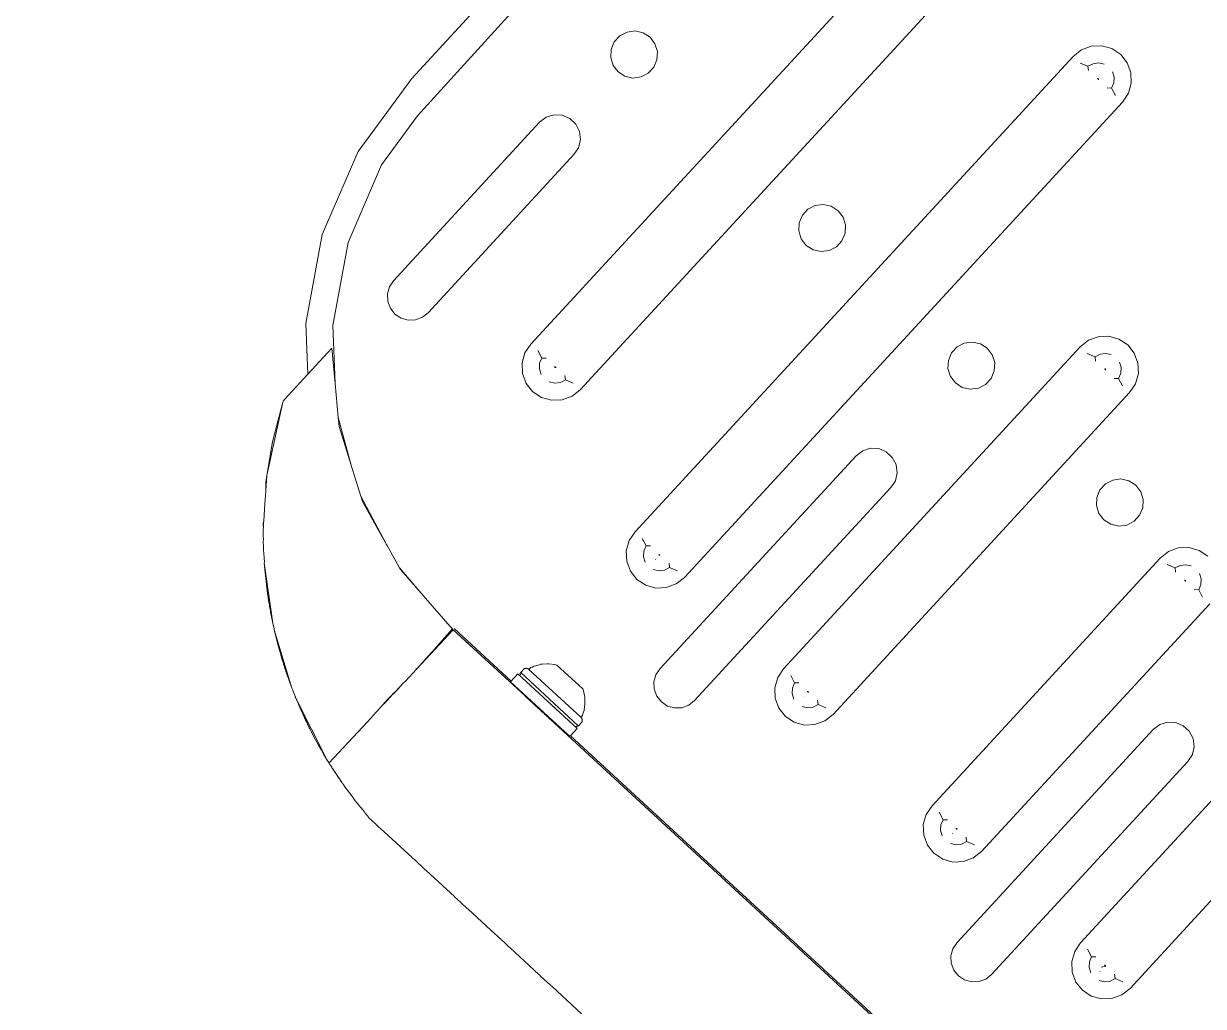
# Model space of a CAD drawing. Header units: metres. Extents: x 859577 to 860336, y 1645916 to 1646650.
# Drawn here: x 859956.7029 to 859956.8779, y 1646450.8236 to 1646450.9694 of the extents above; entities that cross this region are included whole.
import ezdxf

# ---------------------------------------------------------------- set-up
doc = ezdxf.new("R2010")
doc.units = ezdxf.units.M
doc.layers.add('A-ACCESORIOS', color=30, linetype='Continuous', lineweight=20)
doc.layers.add('PISO', color=31, linetype='Continuous', lineweight=15)

# ---------------------------------------------------------------- blocks, each defined once
blk = doc.blocks.new('mu10-4')
at = {"layer": 'A-ACCESORIOS'}
for p, q in [((0.54913, 0.15101), (0.54913, -0.06777)), ((0.55912, -0.06777), (0.55912, 0.15101)), ((0.58283, 0.02289), (0.58144, 0.02218)), ((0.58437, 0.02314), (0.58283, 0.02289)), ((0.58591, 0.02289), (0.58437, 0.02314)), ((0.58731, 0.02218), (0.58591, 0.02289)), ((0.58033, 0.02108), (0.57962, 0.01969)), ((0.58144, 0.02218), (0.58033, 0.02108)), ((0.58841, 0.02108), (0.58731, 0.02218)), ((0.58912, 0.01969), (0.58841, 0.02108)), ((0.57962, 0.01969), (0.57938, 0.01814)), ((0.58199, 0.01856), (0.58228, 0.01935)), ((0.58282, 0.02), (0.58228, 0.01935)), ((0.58354, 0.02042), (0.58282, 0.02)), ((0.5852, 0.02042), (0.58593, 0.02)), ((0.58593, 0.02), (0.58647, 0.01935)), ((0.58647, 0.01935), (0.58675, 0.01856)), ((0.58937, 0.01814), (0.58912, 0.01969)), ((0.57938, 0.01814), (0.57938, -0.07776)), ((0.58082, 0.01814), (0.58199, 0.01856)), ((0.58248, 0.01814), (0.58199, 0.01856)), ((0.58434, 0.01824), (0.58427, 0.01814)), ((0.58431, 0.01822), (0.58427, 0.01814)), ((0.58429, 0.0182), (0.58427, 0.01814)), ((0.58428, 0.01817), (0.58427, 0.01814)), ((0.58429, 0.0182), (0.58428, 0.01817)), ((0.58431, 0.01822), (0.58429, 0.0182)), ((0.58434, 0.01824), (0.58431, 0.01822)), ((0.58437, 0.01824), (0.58431, 0.01822)), ((0.58437, 0.01824), (0.58434, 0.01824)), ((0.5844, 0.01824), (0.58437, 0.01824)), ((0.58437, 0.01824), (0.58443, 0.01822)), ((0.58443, 0.01822), (0.5844, 0.01824)), ((0.5844, 0.01824), (0.58447, 0.01814)), ((0.58445, 0.0182), (0.58443, 0.01822)), ((0.58443, 0.01822), (0.58447, 0.01814)), ((0.58447, 0.01817), (0.58445, 0.0182)), ((0.58445, 0.0182), (0.58447, 0.01814)), ((0.58447, 0.01814), (0.58447, 0.01817)), ((0.58626, 0.01814), (0.58675, 0.01856)), ((0.58793, 0.01814), (0.58675, 0.01856)), ((0.58937, -0.07776), (0.58937, 0.01814)), ((0.50945, -0.00034), (0.50945, -0.05079)), ((0.51385, -0.05428), (0.51344, -0.00034)), ((0.6128, -0.00808), (0.61141, -0.00879)), ((0.61434, -0.00783), (0.6128, -0.00808)), ((0.61588, -0.00808), (0.61434, -0.00783)), ((0.61728, -0.00879), (0.61588, -0.00808)), ((0.6103, -0.00989), (0.60959, -0.01128)), ((0.61141, -0.00879), (0.6103, -0.00989)), ((0.61838, -0.00989), (0.61728, -0.00879)), ((0.61909, -0.01128), (0.61838, -0.00989)), ((0.60959, -0.01128), (0.60935, -0.01283)), ((0.61196, -0.01241), (0.61225, -0.01162)), ((0.61279, -0.01097), (0.61225, -0.01162)), ((0.61351, -0.01055), (0.61279, -0.01097)), ((0.61517, -0.01055), (0.6159, -0.01097)), ((0.6159, -0.01097), (0.61644, -0.01162)), ((0.61644, -0.01162), (0.61672, -0.01241)), ((0.61934, -0.01283), (0.61909, -0.01128)), ((0.60935, -0.01283), (0.60935, -0.07776)), ((0.61079, -0.01283), (0.61196, -0.01241)), ((0.61245, -0.01283), (0.61196, -0.01241)), ((0.61431, -0.01273), (0.61424, -0.01283)), ((0.61428, -0.01274), (0.61424, -0.01283)), ((0.61426, -0.01277), (0.61424, -0.01283)), ((0.61426, -0.01277), (0.61424, -0.01283)), ((0.61425, -0.0128), (0.61424, -0.01283)), ((0.61426, -0.01277), (0.61425, -0.0128)), ((0.61428, -0.01274), (0.61426, -0.01277)), ((0.61431, -0.01273), (0.61428, -0.01274)), ((0.61434, -0.01273), (0.61428, -0.01274)), ((0.61434, -0.01273), (0.61431, -0.01273)), ((0.61437, -0.01273), (0.61434, -0.01273)), ((0.61434, -0.01273), (0.6144, -0.01274)), ((0.6144, -0.01274), (0.61437, -0.01273)), ((0.61437, -0.01273), (0.61444, -0.01283)), ((0.61442, -0.01277), (0.6144, -0.01274)), ((0.6144, -0.01274), (0.61444, -0.01283)), ((0.61444, -0.0128), (0.61442, -0.01277)), ((0.61442, -0.01277), (0.61444, -0.01283)), ((0.61444, -0.01283), (0.61444, -0.0128)), ((0.61623, -0.01283), (0.61672, -0.01241)), ((0.6179, -0.01283), (0.61672, -0.01241)), ((0.61934, -0.07776), (0.61934, -0.01283)), ((0.66929, -0.01283), (0.66929, -0.07776)), ((0.67928, -0.07776), (0.67928, -0.01283)), ((0.53009, -0.02253), (0.52904, -0.02313)), ((0.53129, -0.02232), (0.53009, -0.02253)), ((0.53248, -0.02253), (0.53129, -0.02232)), ((0.53353, -0.02313), (0.53248, -0.02253)), ((0.56805, -0.02253), (0.567, -0.02313)), ((0.56925, -0.02232), (0.56805, -0.02253)), ((0.57044, -0.02253), (0.56925, -0.02232)), ((0.5715, -0.02313), (0.57044, -0.02253)), ((0.59816, -0.02253), (0.59711, -0.02313)), ((0.59936, -0.02232), (0.59816, -0.02253)), ((0.60055, -0.02253), (0.59936, -0.02232)), ((0.6016, -0.02313), (0.60055, -0.02253)), ((0.62813, -0.02253), (0.62708, -0.02313)), ((0.62933, -0.02232), (0.62813, -0.02253)), ((0.63052, -0.02253), (0.62933, -0.02232)), ((0.63157, -0.02313), (0.63052, -0.02253)), ((0.52826, -0.02407), (0.52784, -0.02521)), ((0.52904, -0.02313), (0.52826, -0.02407)), ((0.53431, -0.02407), (0.53353, -0.02313)), ((0.53473, -0.02521), (0.53431, -0.02407)), ((0.56622, -0.02407), (0.56581, -0.02521)), ((0.567, -0.02313), (0.56622, -0.02407)), ((0.57228, -0.02407), (0.5715, -0.02313)), ((0.57269, -0.02521), (0.57228, -0.02407)), ((0.59633, -0.02407), (0.59591, -0.02521)), ((0.59711, -0.02313), (0.59633, -0.02407)), ((0.60238, -0.02407), (0.6016, -0.02313)), ((0.6028, -0.02521), (0.60238, -0.02407)), ((0.6263, -0.02407), (0.62588, -0.02521)), ((0.62708, -0.02313), (0.6263, -0.02407)), ((0.63235, -0.02407), (0.63157, -0.02313)), ((0.63277, -0.02521), (0.63235, -0.02407)), ((0.64138, -0.02377), (0.64027, -0.02488)), ((0.64277, -0.02306), (0.64138, -0.02377)), ((0.64431, -0.02282), (0.64277, -0.02306)), ((0.52784, -0.02521), (0.52784, -0.02642)), ((0.53473, -0.02642), (0.53473, -0.02521)), ((0.56581, -0.02521), (0.56581, -0.02642)), ((0.57269, -0.02642), (0.57269, -0.02521)), ((0.59591, -0.02521), (0.59591, -0.02642)), ((0.6028, -0.02642), (0.6028, -0.02521)), ((0.62588, -0.02521), (0.62588, -0.02642)), ((0.63277, -0.02642), (0.63277, -0.02521)), ((0.64027, -0.02488), (0.63956, -0.02627)), ((0.64276, -0.02596), (0.64222, -0.0266)), ((0.64348, -0.02554), (0.64276, -0.02596)), ((0.64514, -0.02554), (0.64587, -0.02596)), ((0.64587, -0.02596), (0.64641, -0.0266)), ((0.52784, -0.02642), (0.52826, -0.02756)), ((0.52826, -0.02756), (0.52904, -0.02849)), ((0.53353, -0.02849), (0.53431, -0.02756)), ((0.53431, -0.02756), (0.53473, -0.02642)), ((0.56581, -0.02642), (0.56622, -0.02756)), ((0.56622, -0.02756), (0.567, -0.02849)), ((0.5715, -0.02849), (0.57228, -0.02756)), ((0.57228, -0.02756), (0.57269, -0.02642)), ((0.59591, -0.02642), (0.59633, -0.02756)), ((0.59633, -0.02756), (0.59711, -0.02849)), ((0.6016, -0.02849), (0.60238, -0.02756)), ((0.60238, -0.02756), (0.6028, -0.02642)), ((0.62588, -0.02642), (0.6263, -0.02756)), ((0.6263, -0.02756), (0.62708, -0.02849)), ((0.63157, -0.02849), (0.63235, -0.02756)), ((0.63235, -0.02756), (0.63277, -0.02642)), ((0.63956, -0.02627), (0.63932, -0.02781)), ((0.63932, -0.02781), (0.63932, -0.07776)), ((0.64075, -0.02781), (0.64193, -0.02739)), ((0.64193, -0.02739), (0.64222, -0.0266)), ((0.64242, -0.02781), (0.64193, -0.02739)), ((0.64428, -0.02772), (0.64421, -0.02781)), ((0.64425, -0.02773), (0.64421, -0.02781)), ((0.64423, -0.02775), (0.64421, -0.02781)), ((0.64422, -0.02778), (0.64421, -0.02781)), ((0.64423, -0.02775), (0.64422, -0.02778)), ((0.64425, -0.02773), (0.64423, -0.02775)), ((0.64431, -0.02771), (0.64425, -0.02773)), ((0.64428, -0.02772), (0.64425, -0.02773)), ((0.64431, -0.02771), (0.64428, -0.02772)), ((0.64434, -0.02772), (0.64431, -0.02771)), ((0.64431, -0.02771), (0.64437, -0.02773)), ((0.64437, -0.02773), (0.64434, -0.02772)), ((0.64434, -0.02772), (0.64441, -0.02781)), ((0.64439, -0.02775), (0.64437, -0.02773)), ((0.64437, -0.02773), (0.64441, -0.02781)), ((0.64441, -0.02778), (0.64439, -0.02775)), ((0.64439, -0.02775), (0.64441, -0.02781)), ((0.64441, -0.02781), (0.64441, -0.02778)), ((0.6462, -0.02781), (0.64669, -0.02739)), ((0.64641, -0.0266), (0.64669, -0.02739)), ((0.64787, -0.02781), (0.64669, -0.02739)), ((0.64931, -0.07776), (0.64931, -0.02781)), ((0.52904, -0.02849), (0.53009, -0.0291)), ((0.53009, -0.0291), (0.53129, -0.02931)), ((0.53129, -0.02931), (0.53248, -0.0291)), ((0.53248, -0.0291), (0.53353, -0.02849)), ((0.567, -0.02849), (0.56805, -0.0291)), ((0.56805, -0.0291), (0.56925, -0.02931)), ((0.56925, -0.02931), (0.57044, -0.0291)), ((0.57044, -0.0291), (0.5715, -0.02849)), ((0.59711, -0.02849), (0.59816, -0.0291)), ((0.59816, -0.0291), (0.59936, -0.02931)), ((0.59936, -0.02931), (0.60055, -0.0291)), ((0.60055, -0.0291), (0.6016, -0.02849)), ((0.62708, -0.02849), (0.62813, -0.0291)), ((0.62813, -0.0291), (0.62933, -0.02931)), ((0.62933, -0.02931), (0.63052, -0.0291)), ((0.63052, -0.0291), (0.63157, -0.02849)), ((0.52955, -0.03967), (0.52862, -0.04045)), ((0.5307, -0.03926), (0.52955, -0.03967)), ((0.53192, -0.03927), (0.5307, -0.03926)), ((0.53306, -0.0397), (0.53192, -0.03927)), ((0.53399, -0.04049), (0.53306, -0.0397)), ((0.528, -0.04151), (0.52779, -0.04271)), ((0.52862, -0.04045), (0.528, -0.04151)), ((0.53459, -0.04156), (0.53399, -0.04049)), ((0.53478, -0.04276), (0.53459, -0.04156)), ((0.52779, -0.04271), (0.52779, -0.07467)), ((0.53478, -0.07467), (0.53478, -0.04276)), ((0.59668, -0.04496), (0.59607, -0.04601)), ((0.59761, -0.04418), (0.59668, -0.04496)), ((0.59875, -0.04377), (0.59761, -0.04418)), ((0.59996, -0.04377), (0.59875, -0.04377)), ((0.6011, -0.04418), (0.59996, -0.04377)), ((0.60203, -0.04496), (0.6011, -0.04418)), ((0.60264, -0.04601), (0.60203, -0.04496)), ((0.65662, -0.04496), (0.65601, -0.04601)), ((0.65755, -0.04418), (0.65662, -0.04496)), ((0.65869, -0.04377), (0.65755, -0.04418)), ((0.6599, -0.04377), (0.65869, -0.04377)), ((0.66104, -0.04418), (0.6599, -0.04377)), ((0.66197, -0.04496), (0.66104, -0.04418)), ((0.66258, -0.04601), (0.66197, -0.04496)), ((0.59607, -0.04601), (0.59586, -0.04721)), ((0.59586, -0.04721), (0.59586, -0.09017)), ((0.60285, -0.04721), (0.60264, -0.04601)), ((0.60285, -0.09017), (0.60285, -0.04721)), ((0.65601, -0.04601), (0.6558, -0.04721)), ((0.6558, -0.04721), (0.6558, -0.09017)), ((0.66279, -0.04721), (0.66258, -0.04601)), ((0.66279, -0.09017), (0.66279, -0.04721)), ((0.50945, -0.05079), (0.51095, -0.06413)), ((0.51485, -0.06324), (0.51385, -0.05428)), ((0.51095, -0.06413), (0.51538, -0.0768)), ((0.51898, -0.07506), (0.51485, -0.06324)), ((0.54913, -0.06777), (0.54938, -0.06931)), ((0.55057, -0.06777), (0.55174, -0.06819)), ((0.55224, -0.06777), (0.55174, -0.06819)), ((0.55203, -0.06898), (0.55174, -0.06819)), ((0.55402, -0.06777), (0.55403, -0.0678)), ((0.55409, -0.06787), (0.55402, -0.06777)), ((0.55407, -0.06785), (0.55402, -0.06777)), ((0.55404, -0.06783), (0.55402, -0.06777)), ((0.55403, -0.0678), (0.55404, -0.06783)), ((0.55404, -0.06783), (0.55407, -0.06785)), ((0.55407, -0.06785), (0.55409, -0.06787)), ((0.55413, -0.06787), (0.55407, -0.06785)), ((0.55409, -0.06787), (0.55413, -0.06787)), ((0.55413, -0.06787), (0.55416, -0.06787)), ((0.55416, -0.06787), (0.55423, -0.06777)), ((0.55416, -0.06787), (0.55419, -0.06785)), ((0.55419, -0.06785), (0.55423, -0.06777)), ((0.55419, -0.06785), (0.55422, -0.0678)), ((0.55419, -0.06785), (0.55421, -0.06783)), ((0.55421, -0.06783), (0.55423, -0.06777)), ((0.55421, -0.06783), (0.55422, -0.0678)), ((0.55422, -0.0678), (0.55423, -0.06777)), ((0.55651, -0.06819), (0.55601, -0.06777)), ((0.55651, -0.06819), (0.55622, -0.06898)), ((0.55651, -0.06819), (0.55768, -0.06777)), ((0.55888, -0.06931), (0.55912, -0.06777)), ((0.54938, -0.06931), (0.55008, -0.07071)), ((0.55257, -0.06962), (0.55203, -0.06898)), ((0.5533, -0.07004), (0.55257, -0.06962)), ((0.55568, -0.06962), (0.55495, -0.07004)), ((0.55622, -0.06898), (0.55568, -0.06962)), ((0.55817, -0.07071), (0.55888, -0.06931)), ((0.55008, -0.07071), (0.55119, -0.07181)), ((0.55706, -0.07181), (0.55817, -0.07071)), ((0.55119, -0.07181), (0.55258, -0.07252)), ((0.55258, -0.07252), (0.55413, -0.07277)), ((0.55413, -0.07277), (0.55567, -0.07252)), ((0.55567, -0.07252), (0.55706, -0.07181)), ((0.52565, -0.08567), (0.51898, -0.07506)), ((0.52779, -0.07467), (0.52796, -0.07575)), ((0.53461, -0.07575), (0.53478, -0.07467)), ((0.51538, -0.0768), (0.52252, -0.08816)), ((0.52796, -0.07575), (0.52846, -0.07672)), ((0.52846, -0.07672), (0.52923, -0.0775)), ((0.53334, -0.0775), (0.53412, -0.07672)), ((0.53412, -0.07672), (0.53461, -0.07575)), ((0.52923, -0.0775), (0.53021, -0.07799)), ((0.53021, -0.07799), (0.53129, -0.07816)), ((0.53129, -0.07816), (0.53237, -0.07799)), ((0.53237, -0.07799), (0.53334, -0.0775)), ((0.57938, -0.07776), (0.57962, -0.0793)), ((0.58082, -0.07776), (0.58199, -0.07818)), ((0.58248, -0.07776), (0.58199, -0.07818)), ((0.58228, -0.07897), (0.58199, -0.07818)), ((0.58427, -0.07776), (0.58428, -0.07779)), ((0.58434, -0.07786), (0.58427, -0.07776)), ((0.58431, -0.07784), (0.58427, -0.07776)), ((0.58429, -0.07782), (0.58427, -0.07776)), ((0.58428, -0.07779), (0.58429, -0.07782)), ((0.58429, -0.07782), (0.58431, -0.07784)), ((0.58434, -0.07786), (0.58429, -0.07782)), ((0.58431, -0.07784), (0.58434, -0.07786)), ((0.58434, -0.07786), (0.58437, -0.07786)), ((0.58439, -0.07874), (0.58436, -0.07874)), ((0.58437, -0.07786), (0.5844, -0.07786)), ((0.5844, -0.07786), (0.58447, -0.07776)), ((0.5844, -0.07786), (0.58443, -0.07784)), ((0.58443, -0.07784), (0.58447, -0.07776)), ((0.58443, -0.07784), (0.58445, -0.07782)), ((0.58445, -0.07782), (0.58447, -0.07776)), ((0.58445, -0.07782), (0.58447, -0.07776)), ((0.58445, -0.07782), (0.58447, -0.07779)), ((0.58447, -0.07779), (0.58447, -0.07776)), ((0.58626, -0.07776), (0.58675, -0.07818)), ((0.58675, -0.07818), (0.58647, -0.07897)), ((0.58793, -0.07776), (0.58675, -0.07818)), ((0.58912, -0.0793), (0.58937, -0.07776)), ((0.60935, -0.07776), (0.60959, -0.0793)), ((0.61079, -0.07776), (0.61196, -0.07818)), ((0.61245, -0.07776), (0.61196, -0.07818)), ((0.61225, -0.07897), (0.61196, -0.07818)), ((0.61424, -0.07776), (0.61425, -0.07779)), ((0.61426, -0.07782), (0.61424, -0.07776)), ((0.61431, -0.07786), (0.61424, -0.07776)), ((0.61428, -0.07784), (0.61424, -0.07776)), ((0.61426, -0.07782), (0.61424, -0.07776)), ((0.61425, -0.07779), (0.61426, -0.07782)), ((0.61426, -0.07782), (0.61428, -0.07784)), ((0.61428, -0.07784), (0.61431, -0.07786)), ((0.61431, -0.07786), (0.61434, -0.07786)), ((0.61436, -0.07874), (0.61433, -0.07874)), ((0.61434, -0.07786), (0.61437, -0.07786)), ((0.61444, -0.07776), (0.61437, -0.07786)), ((0.61437, -0.07786), (0.6144, -0.07784)), ((0.61444, -0.07776), (0.6144, -0.07784)), ((0.6144, -0.07784), (0.61442, -0.07782)), ((0.61444, -0.07776), (0.61442, -0.07782)), ((0.61444, -0.07776), (0.61442, -0.07782)), ((0.61442, -0.07782), (0.61444, -0.07779)), ((0.61444, -0.07779), (0.61444, -0.07776)), ((0.61623, -0.07776), (0.61672, -0.07818)), ((0.61672, -0.07818), (0.61644, -0.07897)), ((0.6179, -0.07776), (0.61672, -0.07818)), ((0.61909, -0.0793), (0.61934, -0.07776)), ((0.63932, -0.07776), (0.63956, -0.0793)), ((0.64075, -0.07776), (0.64193, -0.07818)), ((0.64242, -0.07776), (0.64193, -0.07818)), ((0.64222, -0.07897), (0.64193, -0.07818)), ((0.64421, -0.07776), (0.64422, -0.07779)), ((0.64423, -0.07782), (0.64421, -0.07776)), ((0.64428, -0.07786), (0.64421, -0.07776)), ((0.64425, -0.07784), (0.64421, -0.07776)), ((0.64423, -0.07782), (0.64421, -0.07776)), ((0.64422, -0.07779), (0.64423, -0.07782)), ((0.64423, -0.07782), (0.64425, -0.07784)), ((0.64425, -0.07784), (0.64428, -0.07786)), ((0.64428, -0.07786), (0.64431, -0.07786)), ((0.64433, -0.07874), (0.6443, -0.07874)), ((0.64431, -0.07786), (0.64434, -0.07786)), ((0.64434, -0.07786), (0.64441, -0.07776)), ((0.64434, -0.07786), (0.64437, -0.07784)), ((0.64437, -0.07784), (0.64441, -0.07776)), ((0.64437, -0.07784), (0.64439, -0.07782)), ((0.64439, -0.07782), (0.64441, -0.07776)), ((0.64439, -0.07782), (0.64441, -0.07776)), ((0.64439, -0.07782), (0.64441, -0.07779)), ((0.64441, -0.07779), (0.64441, -0.07776)), ((0.6462, -0.07776), (0.64669, -0.07818)), ((0.64669, -0.07818), (0.64641, -0.07897)), ((0.64787, -0.07776), (0.64669, -0.07818)), ((0.64906, -0.0793), (0.64931, -0.07776)), ((0.66929, -0.07776), (0.66953, -0.0793)), ((0.67072, -0.07776), (0.6719, -0.07818)), ((0.67239, -0.07776), (0.6719, -0.07818)), ((0.67219, -0.07897), (0.6719, -0.07818)), ((0.67405, -0.07834), (0.67411, -0.07824)), ((0.67409, -0.07821), (0.67418, -0.07805)), ((0.67418, -0.07776), (0.67418, -0.07779)), ((0.6742, -0.07782), (0.67418, -0.07776)), ((0.67425, -0.07786), (0.67418, -0.07776)), ((0.67422, -0.07784), (0.67418, -0.07776)), ((0.6742, -0.07782), (0.67418, -0.07776)), ((0.67418, -0.07779), (0.6742, -0.07782)), ((0.6742, -0.07782), (0.67422, -0.07784)), ((0.67422, -0.07784), (0.67425, -0.07786)), ((0.67428, -0.07786), (0.67422, -0.07784)), ((0.67425, -0.07786), (0.67428, -0.07786)), ((0.67428, -0.07786), (0.67434, -0.07784)), ((0.67428, -0.07786), (0.67431, -0.07786)), ((0.67428, -0.07796), (0.67431, -0.07792)), ((0.67431, -0.07786), (0.67438, -0.07776)), ((0.67431, -0.07786), (0.67434, -0.07784)), ((0.67438, -0.07779), (0.67433, -0.07776)), ((0.67433, -0.07789), (0.67434, -0.07784)), ((0.67434, -0.07784), (0.67438, -0.07776)), ((0.67434, -0.07784), (0.67438, -0.07779)), ((0.67434, -0.07784), (0.67436, -0.07782)), ((0.67436, -0.07782), (0.67441, -0.07776)), ((0.67436, -0.07782), (0.67438, -0.07776)), ((0.67436, -0.07782), (0.67438, -0.07779)), ((0.67438, -0.07779), (0.67441, -0.07776)), ((0.67617, -0.07776), (0.67666, -0.07818)), ((0.67666, -0.07818), (0.67638, -0.07897)), ((0.67784, -0.07776), (0.67666, -0.07818)), ((0.67903, -0.0793), (0.67928, -0.07776)), ((0.57962, -0.0793), (0.58033, -0.0807)), ((0.58282, -0.07961), (0.58228, -0.07897)), ((0.58354, -0.08003), (0.58282, -0.07961)), ((0.5852, -0.08003), (0.58593, -0.07961)), ((0.58593, -0.07961), (0.58647, -0.07897)), ((0.58841, -0.0807), (0.58912, -0.0793)), ((0.60959, -0.0793), (0.6103, -0.0807)), ((0.61279, -0.07961), (0.61225, -0.07897)), ((0.61351, -0.08003), (0.61279, -0.07961)), ((0.61517, -0.08003), (0.6159, -0.07961)), ((0.6159, -0.07961), (0.61644, -0.07897)), ((0.61838, -0.0807), (0.61909, -0.0793)), ((0.63956, -0.0793), (0.64027, -0.0807)), ((0.64276, -0.07961), (0.64222, -0.07897)), ((0.64348, -0.08003), (0.64276, -0.07961)), ((0.64514, -0.08003), (0.64587, -0.07961)), ((0.64587, -0.07961), (0.64641, -0.07897)), ((0.64835, -0.0807), (0.64906, -0.0793)), ((0.66953, -0.0793), (0.67024, -0.0807)), ((0.67273, -0.07961), (0.67219, -0.07897)), ((0.67345, -0.08003), (0.67273, -0.07961)), ((0.67427, -0.07894), (0.67429, -0.07896)), ((0.67511, -0.08003), (0.67584, -0.07961)), ((0.67584, -0.07961), (0.67638, -0.07897)), ((0.67832, -0.0807), (0.67903, -0.0793)), ((0.58033, -0.0807), (0.58144, -0.0818)), ((0.58144, -0.0818), (0.58283, -0.08251)), ((0.58591, -0.08251), (0.58731, -0.0818)), ((0.58731, -0.0818), (0.58841, -0.0807)), ((0.6103, -0.0807), (0.61141, -0.0818)), ((0.61141, -0.0818), (0.6128, -0.08251)), ((0.61588, -0.08251), (0.61728, -0.0818)), ((0.61728, -0.0818), (0.61838, -0.0807)), ((0.64027, -0.0807), (0.64138, -0.0818)), ((0.64138, -0.0818), (0.64277, -0.08251)), ((0.64585, -0.08251), (0.64725, -0.0818)), ((0.64725, -0.0818), (0.64835, -0.0807)), ((0.67024, -0.0807), (0.67134, -0.0818)), ((0.67134, -0.0818), (0.67274, -0.08251)), ((0.67582, -0.08251), (0.67722, -0.0818)), ((0.67722, -0.0818), (0.67832, -0.0807)), ((0.58283, -0.08251), (0.58437, -0.08276)), ((0.58437, -0.08276), (0.58591, -0.08251)), ((0.6128, -0.08251), (0.61434, -0.08276)), ((0.61434, -0.08276), (0.61588, -0.08251)), ((0.64277, -0.08251), (0.64431, -0.08276)), ((0.64431, -0.08276), (0.64585, -0.08251)), ((0.67274, -0.08251), (0.67428, -0.08276)), ((0.67428, -0.08276), (0.67582, -0.08251)), ((0.53173, -0.09175), (0.52565, -0.08567)), ((0.52252, -0.08816), (0.52783, -0.09346)), ((0.52783, -0.09346), (0.52783, -0.08824)), ((0.53173, -0.09175), (0.52783, -0.08824)), ((0.59586, -0.09017), (0.59603, -0.09125)), ((0.60268, -0.09125), (0.60285, -0.09017)), ((0.6558, -0.09017), (0.65597, -0.09125)), ((0.66262, -0.09125), (0.66279, -0.09017)), ((0.53175, -0.09177), (0.53173, -0.09175)), ((0.53552, -0.09516), (0.53175, -0.09177)), ((0.59603, -0.09125), (0.59653, -0.09222)), ((0.59653, -0.09222), (0.5973, -0.09299)), ((0.60141, -0.09299), (0.60218, -0.09222)), ((0.60218, -0.09222), (0.60268, -0.09125)), ((0.65597, -0.09125), (0.65647, -0.09222)), ((0.65647, -0.09222), (0.65724, -0.09299)), ((0.66135, -0.09299), (0.66212, -0.09222)), ((0.66212, -0.09222), (0.66262, -0.09125)), ((0.52783, -0.09861), (0.52783, -0.09346)), ((0.5973, -0.09299), (0.59828, -0.09349)), ((0.59828, -0.09349), (0.59936, -0.09366)), ((0.59936, -0.09366), (0.60044, -0.09349)), ((0.60044, -0.09349), (0.60141, -0.09299)), ((0.65724, -0.09299), (0.65822, -0.09349)), ((0.65822, -0.09349), (0.6593, -0.09366)), ((0.6593, -0.09366), (0.66038, -0.09349)), ((0.66038, -0.09349), (0.66135, -0.09299)), ((0.5365, -0.09605), (0.53552, -0.09516)), ((0.54172, -0.09906), (0.53552, -0.09516)), ((0.5365, -0.09605), (0.54172, -0.09906)), ((0.52783, -0.09861), (0.52784, -0.09875)), ((0.52787, -0.0989), (0.52783, -0.09861)), ((0.52784, -0.09875), (0.52786, -0.09878)), ((0.52787, -0.09881), (0.52786, -0.09878)), ((0.52787, -0.0989), (0.52787, -0.09881)), ((0.5279, -0.09893), (0.52787, -0.0989)), ((0.5279, -0.09893), (0.52792, -0.09904)), ((0.52792, -0.09904), (0.5308, -0.10441)), ((0.52792, -0.09904), (0.53354, -0.10863)), ((0.54177, -0.09909), (0.54172, -0.09906)), ((0.54177, -0.09909), (0.54258, -0.09955)), ((0.54275, -0.09966), (0.54258, -0.09955)), ((0.54585, -0.10145), (0.54275, -0.09966)), ((0.54588, -0.10146), (0.54585, -0.10145)), ((0.55353, -0.10414), (0.54588, -0.10146)), ((0.54658, -0.10187), (0.54588, -0.10146)), ((0.58426, -0.10014), (0.58948, -0.10014)), ((0.54658, -0.10187), (0.55104, -0.10333)), ((0.5308, -0.10441), (0.53354, -0.10863)), ((0.55353, -0.10414), (0.55104, -0.10333)), ((0.55372, -0.1042), (0.55353, -0.10414)), ((0.55372, -0.1042), (0.55729, -0.10537)), ((0.59269, -0.10462), (0.58106, -0.10462)), ((0.59211, -0.10344), (0.58164, -0.10344)), ((0.55729, -0.10537), (0.55734, -0.10538)), ((0.55734, -0.10538), (0.55765, -0.10549)), ((0.56266, -0.10603), (0.55734, -0.10538)), ((0.55765, -0.10549), (0.56266, -0.10603)), ((0.56266, -0.10603), (0.56924, -0.10673)), ((0.56924, -0.10673), (0.56922, -0.10677)), ((0.56932, -0.11073), (0.56922, -0.10677)), ((0.56924, -0.10673), (0.56929, -0.10673)), ((0.56924, -0.10673), (0.56939, -0.10673)), ((0.56929, -0.10673), (0.56934, -0.10673)), ((0.56932, -0.11073), (0.56929, -0.10673)), ((0.56929, -0.10673), (0.56939, -0.10673)), ((0.56934, -0.10673), (0.56939, -0.10673)), ((0.56936, -0.11073), (0.56934, -0.10673)), ((0.56934, -0.10673), (0.56939, -0.10673)), ((0.56936, -0.11073), (0.56939, -0.10673)), ((0.58088, -0.10649), (0.56939, -0.10649)), ((0.56939, -0.10673), (0.58388, -0.10673)), ((0.58388, -0.10673), (0.58388, -0.10663)), ((0.58388, -0.10673), (0.58391, -0.10673)), ((0.58391, -0.10673), (0.58391, -0.10663)), ((0.58391, -0.10673), (0.58397, -0.10673)), ((0.58397, -0.10673), (0.58397, -0.10663)), ((0.58397, -0.10673), (0.584, -0.10673)), ((0.584, -0.10673), (0.584, -0.10663)), ((0.584, -0.10673), (0.58411, -0.10673)), ((0.58411, -0.10673), (0.58411, -0.10663)), ((0.58411, -0.10673), (0.58419, -0.10673)), ((0.58419, -0.10673), (0.58421, -0.10663)), ((0.58419, -0.10673), (0.58428, -0.10673)), ((0.58428, -0.10673), (0.58428, -0.10663)), ((0.58428, -0.10673), (0.58445, -0.10673)), ((0.58445, -0.10673), (0.58445, -0.10663)), ((0.58445, -0.10673), (0.58459, -0.10673)), ((0.58459, -0.10673), (0.58459, -0.10663)), ((0.58459, -0.10673), (0.5847, -0.10673)), ((0.5847, -0.10673), (0.5847, -0.10663)), ((0.5847, -0.10673), (0.58493, -0.10673)), ((0.58493, -0.10673), (0.58493, -0.10663)), ((0.58493, -0.10673), (0.58509, -0.10673)), ((0.58509, -0.10673), (0.5851, -0.10663)), ((0.58509, -0.10673), (0.58524, -0.10673)), ((0.58524, -0.10673), (0.58524, -0.10663)), ((0.58524, -0.10673), (0.58551, -0.10673)), ((0.58551, -0.10673), (0.58551, -0.10663)), ((0.58551, -0.10673), (0.58569, -0.10673)), ((0.58569, -0.10673), (0.5857, -0.10663)), ((0.58569, -0.10673), (0.58586, -0.10673)), ((0.58586, -0.10673), (0.58586, -0.10663)), ((0.58586, -0.10673), (0.58616, -0.10673)), ((0.58616, -0.10673), (0.58616, -0.10663)), ((0.58616, -0.10673), (0.58636, -0.10673)), ((0.58636, -0.10673), (0.58636, -0.10663)), ((0.58636, -0.10673), (0.58654, -0.10673)), ((0.58654, -0.10673), (0.58654, -0.10663)), ((0.58654, -0.10673), (0.58685, -0.10673)), ((0.58685, -0.10673), (0.58685, -0.10663)), ((0.58685, -0.10673), (0.58705, -0.10673)), ((0.58705, -0.10673), (0.58705, -0.10663)), ((0.58705, -0.10673), (0.58724, -0.10673)), ((0.58724, -0.10673), (0.58724, -0.10663)), ((0.58724, -0.10673), (0.58754, -0.10673)), ((0.58754, -0.10673), (0.58754, -0.10663)), ((0.58754, -0.10673), (0.58773, -0.10673)), ((0.58773, -0.10673), (0.58773, -0.10663)), ((0.58773, -0.10673), (0.58791, -0.10673)), ((0.58791, -0.10673), (0.58791, -0.10663)), ((0.58791, -0.10673), (0.5882, -0.10673)), ((0.5882, -0.10673), (0.5882, -0.10663)), ((0.5882, -0.10673), (0.58836, -0.10673)), ((0.58836, -0.10673), (0.58837, -0.10663)), ((0.58836, -0.10673), (0.58853, -0.10673)), ((0.58853, -0.10673), (0.58853, -0.10663)), ((0.58853, -0.10673), (0.58878, -0.10673)), ((0.58878, -0.10673), (0.58878, -0.10663)), ((0.58878, -0.10673), (0.58892, -0.10673)), ((0.58892, -0.10673), (0.58892, -0.10663)), ((0.58892, -0.10673), (0.58906, -0.10673)), ((0.58906, -0.10673), (0.58906, -0.10663)), ((0.58906, -0.10673), (0.58926, -0.10673)), ((0.58926, -0.10673), (0.58926, -0.10663)), ((0.58926, -0.10673), (0.58936, -0.10673)), ((0.58936, -0.10673), (0.58937, -0.10663)), ((0.58936, -0.10673), (0.58947, -0.10673)), ((0.58947, -0.10673), (0.58947, -0.10663)), ((0.58947, -0.10673), (0.58961, -0.10673)), ((0.58961, -0.10673), (0.58961, -0.10663)), ((0.58967, -0.10673), (0.58961, -0.10673)), ((0.58967, -0.10663), (0.58967, -0.10673)), ((0.58967, -0.10673), (0.58975, -0.10673)), ((0.58975, -0.10673), (0.58975, -0.10663)), ((0.58975, -0.10673), (0.58982, -0.10673)), ((0.58982, -0.10673), (0.58982, -0.10663)), ((0.58982, -0.10673), (0.58986, -0.10673)), ((0.58986, -0.10673), (0.58986, -0.10663)), ((0.59855, -0.10673), (0.58986, -0.10673)), ((0.68078, -0.10649), (0.59286, -0.10649)), ((0.59855, -0.10673), (0.62793, -0.10673)), ((0.62793, -0.10673), (0.65739, -0.10673)), ((0.53416, -0.1095), (0.53354, -0.10863)), ((0.53498, -0.11045), (0.53354, -0.10863)), ((0.53498, -0.11045), (0.53416, -0.1095)), ((0.53541, -0.11095), (0.53498, -0.11045)), ((0.53616, -0.11193), (0.53541, -0.11095)), ((0.53616, -0.11193), (0.53776, -0.11389)), ((0.56928, -0.11074), (0.56924, -0.11071)), ((0.56924, -0.11074), (0.56928, -0.11074)), ((0.56924, -0.11077), (0.56928, -0.11074)), ((0.56928, -0.11074), (0.56932, -0.11073)), ((0.56932, -0.11073), (0.56936, -0.11073)), ((0.56934, -0.11472), (0.56932, -0.11073)), ((0.56934, -0.11472), (0.56936, -0.11073)), ((0.53802, -0.11421), (0.53776, -0.11389)), ((0.53799, -0.11424), (0.53776, -0.11389)), ((0.53801, -0.11427), (0.53799, -0.11424)), ((0.53799, -0.11424), (0.53804, -0.11429)), ((0.53801, -0.11427), (0.53806, -0.11431)), ((0.53804, -0.11429), (0.53801, -0.11427)), ((0.53802, -0.11421), (0.53804, -0.11424)), ((0.53804, -0.11424), (0.53804, -0.11429)), ((0.53808, -0.11434), (0.53804, -0.11429)), ((0.53804, -0.11429), (0.5381, -0.11433)), ((0.53808, -0.11434), (0.5381, -0.11436)), ((0.53814, -0.11439), (0.53808, -0.11434)), ((0.5381, -0.11433), (0.53812, -0.11431)), ((0.53815, -0.11434), (0.5381, -0.11433)), ((0.53817, -0.11437), (0.5381, -0.11436)), ((0.53814, -0.11439), (0.53817, -0.11437)), ((0.53814, -0.11439), (0.53818, -0.11441)), ((0.53814, -0.11439), (0.53821, -0.11442)), ((0.53817, -0.11437), (0.53815, -0.11434)), ((0.53817, -0.11437), (0.53821, -0.11442)), ((0.53819, -0.11447), (0.53818, -0.11441)), ((0.53818, -0.11441), (0.53822, -0.11444)), ((0.53821, -0.11442), (0.53819, -0.11447)), ((0.53819, -0.11447), (0.53825, -0.11447)), ((0.53819, -0.11447), (0.53822, -0.11448)), ((0.53821, -0.11442), (0.53822, -0.11444)), ((0.53822, -0.11448), (0.53827, -0.11449)), ((0.53827, -0.11449), (0.53834, -0.11458)), ((0.53834, -0.11464), (0.53834, -0.11458)), ((0.53834, -0.11464), (0.53839, -0.11464)), ((0.53839, -0.11464), (0.53845, -0.11471)), ((0.53853, -0.11485), (0.53845, -0.11471)), ((0.53853, -0.11485), (0.53858, -0.11488)), ((0.53875, -0.11508), (0.53858, -0.11488)), ((0.53898, -0.11534), (0.53875, -0.11508)), ((0.53898, -0.11534), (0.53901, -0.11536)), ((0.53923, -0.11559), (0.53901, -0.11536)), ((0.56924, -0.11471), (0.56931, -0.11471)), ((0.56931, -0.11471), (0.56924, -0.11474)), ((0.56931, -0.11471), (0.56934, -0.11472)), ((0.56933, -0.11714), (0.56934, -0.11472)), ((0.53924, -0.11561), (0.53923, -0.11559)), ((0.53959, -0.11596), (0.53924, -0.11561)), ((0.53959, -0.11596), (0.53991, -0.11632)), ((0.54028, -0.11668), (0.53991, -0.11632)), ((0.54049, -0.11691), (0.54028, -0.11668)), ((0.54057, -0.11698), (0.54049, -0.11691)), ((0.54057, -0.11698), (0.54071, -0.11713)), ((0.54077, -0.11718), (0.54071, -0.11713)), ((0.54097, -0.11738), (0.54077, -0.11718)), ((0.56933, -0.11714), (0.56932, -0.11772)), ((0.54097, -0.11738), (0.54112, -0.11753)), ((0.54112, -0.11753), (0.54122, -0.11761)), ((0.54122, -0.11761), (0.54136, -0.11774)), ((0.54136, -0.11774), (0.54142, -0.1178)), ((0.54142, -0.1178), (0.54147, -0.11785)), ((0.54147, -0.11785), (0.54151, -0.11789)), ((0.542, -0.11833), (0.54151, -0.11789)), ((0.542, -0.11833), (0.54204, -0.11842)), ((0.54314, -0.11944), (0.54204, -0.11842)), ((0.54204, -0.11842), (0.54904, -0.12415)), ((0.56932, -0.11772), (0.56924, -0.11771)), ((0.56924, -0.1183), (0.56932, -0.11831)), ((0.56924, -0.11843), (0.56932, -0.11844)), ((0.56924, -0.11861), (0.56932, -0.11862)), ((0.56924, -0.11872), (0.56929, -0.11872)), ((0.56924, -0.11882), (0.56932, -0.11883)), ((0.56932, -0.11903), (0.56924, -0.11903)), ((0.56929, -0.11865), (0.56932, -0.11862)), ((0.56932, -0.11872), (0.56929, -0.11865)), ((0.56929, -0.11872), (0.56929, -0.11865)), ((0.56929, -0.11872), (0.56932, -0.11872)), ((0.56932, -0.11883), (0.56929, -0.11872)), ((0.56932, -0.11831), (0.56932, -0.11772)), ((0.56932, -0.11844), (0.56932, -0.11831)), ((0.56932, -0.11862), (0.56932, -0.11844)), ((0.56932, -0.11883), (0.56932, -0.11872)), ((0.56932, -0.11903), (0.56932, -0.11883)), ((0.56932, -0.11927), (0.56932, -0.11903)), ((0.54347, -0.11971), (0.54314, -0.11944)), ((0.54383, -0.12005), (0.54347, -0.11971)), ((0.5444, -0.12052), (0.54383, -0.12005)), ((0.5444, -0.12052), (0.54442, -0.12054)), ((0.54447, -0.1206), (0.54442, -0.12054)), ((0.54447, -0.1206), (0.54453, -0.12062)), ((0.54456, -0.12066), (0.54453, -0.12062)), ((0.54458, -0.12067), (0.54456, -0.12066)), ((0.54465, -0.12072), (0.54458, -0.12067)), ((0.54468, -0.12077), (0.54465, -0.12072)), ((0.54468, -0.12077), (0.54468, -0.12074)), ((0.54475, -0.12083), (0.54468, -0.12077)), ((0.56924, -0.11927), (0.56932, -0.11927)), ((0.56924, -0.11942), (0.56928, -0.11946)), ((0.56924, -0.11946), (0.56928, -0.1195)), ((0.56924, -0.1195), (0.56927, -0.11954)), ((0.56924, -0.11954), (0.56927, -0.11954)), ((0.56924, -0.11971), (0.56927, -0.11972)), ((0.56924, -0.12003), (0.56927, -0.11972)), ((0.56929, -0.12003), (0.56924, -0.12003)), ((0.56924, -0.12031), (0.56924, -0.12003)), ((0.56924, -0.12031), (0.56929, -0.12031)), ((0.56924, -0.12052), (0.56924, -0.12031)), ((0.56924, -0.12052), (0.56929, -0.12053)), ((0.56924, -0.12067), (0.56924, -0.12052)), ((0.56929, -0.12067), (0.56924, -0.12067)), ((0.56924, -0.12072), (0.56924, -0.12067)), ((0.56924, -0.12072), (0.56929, -0.12072)), ((0.56924, -0.1208), (0.56924, -0.12072)), ((0.56927, -0.11954), (0.56932, -0.1195)), ((0.56927, -0.11954), (0.56932, -0.11954)), ((0.56927, -0.11972), (0.56932, -0.11954)), ((0.56932, -0.11972), (0.56927, -0.11972)), ((0.56929, -0.12003), (0.56927, -0.11972)), ((0.56928, -0.11946), (0.56932, -0.11943)), ((0.56928, -0.1195), (0.56932, -0.11946)), ((0.56929, -0.12003), (0.56932, -0.11972)), ((0.56929, -0.12031), (0.56929, -0.12003)), ((0.56929, -0.12003), (0.56931, -0.12003)), ((0.56929, -0.12053), (0.56929, -0.12031)), ((0.56929, -0.12031), (0.56931, -0.12031)), ((0.56929, -0.12067), (0.56929, -0.12053)), ((0.56929, -0.12072), (0.56929, -0.12067)), ((0.56929, -0.12079), (0.56929, -0.12072)), ((0.56931, -0.1208), (0.56929, -0.12072)), ((0.56932, -0.11943), (0.56932, -0.11927)), ((0.56932, -0.11946), (0.56932, -0.11943)), ((0.56932, -0.1195), (0.56932, -0.11946)), ((0.56932, -0.11954), (0.56932, -0.1195)), ((0.56932, -0.11972), (0.56932, -0.11954)), ((0.54475, -0.12083), (0.5448, -0.12087)), ((0.54476, -0.12081), (0.5448, -0.12087)), ((0.54484, -0.12087), (0.5448, -0.12087)), ((0.54484, -0.12087), (0.54487, -0.12092)), ((0.54487, -0.12092), (0.5449, -0.12095)), ((0.54495, -0.12096), (0.5449, -0.12095)), ((0.54495, -0.12096), (0.54497, -0.12099)), ((0.54497, -0.12102), (0.54495, -0.12096)), ((0.54497, -0.12099), (0.54503, -0.12103)), ((0.54497, -0.12102), (0.54503, -0.12103)), ((0.545, -0.121), (0.54503, -0.12103)), ((0.54503, -0.12103), (0.54504, -0.12107)), ((0.54512, -0.1211), (0.54503, -0.12103)), ((0.54504, -0.12107), (0.54509, -0.12111)), ((0.54509, -0.12111), (0.54512, -0.1211)), ((0.54512, -0.12114), (0.54512, -0.1211)), ((0.54517, -0.12119), (0.54512, -0.12114)), ((0.54514, -0.12116), (0.54517, -0.12119)), ((0.54528, -0.12127), (0.54517, -0.12119)), ((0.54528, -0.12127), (0.54533, -0.12127)), ((0.54533, -0.12127), (0.54535, -0.12132)), ((0.54535, -0.12132), (0.5454, -0.12136)), ((0.5454, -0.12136), (0.54544, -0.12138)), ((0.54546, -0.12142), (0.54544, -0.12138)), ((0.54551, -0.12147), (0.54546, -0.12142)), ((0.54551, -0.12147), (0.54556, -0.1215)), ((0.54556, -0.12147), (0.54551, -0.12147)), ((0.54556, -0.1215), (0.54568, -0.1216)), ((0.54573, -0.12164), (0.54568, -0.1216)), ((0.54577, -0.12165), (0.54573, -0.12164)), ((0.54581, -0.12167), (0.54577, -0.12165)), ((0.54584, -0.1217), (0.54581, -0.12167)), ((0.54587, -0.12176), (0.54584, -0.1217)), ((0.54589, -0.12174), (0.54584, -0.1217)), ((0.54592, -0.12177), (0.54587, -0.12176)), ((0.54589, -0.12174), (0.54592, -0.12177)), ((0.54601, -0.12183), (0.54592, -0.12177)), ((0.54604, -0.12186), (0.54601, -0.12183)), ((0.54604, -0.12186), (0.54609, -0.12193)), ((0.54613, -0.12193), (0.54609, -0.12193)), ((0.54613, -0.12193), (0.54618, -0.12199)), ((0.54618, -0.12199), (0.54622, -0.12201)), ((0.54624, -0.12203), (0.54622, -0.12201)), ((0.54636, -0.12215), (0.54624, -0.12203)), ((0.54636, -0.12215), (0.54644, -0.12219)), ((0.54649, -0.12224), (0.54644, -0.12219)), ((0.54653, -0.12226), (0.54649, -0.12224)), ((0.54655, -0.12229), (0.54653, -0.12226)), ((0.5466, -0.12232), (0.54655, -0.12229)), ((0.547, -0.12264), (0.5466, -0.12232)), ((0.56924, -0.1208), (0.56929, -0.12079)), ((0.56924, -0.12089), (0.56924, -0.1208)), ((0.56929, -0.12089), (0.56924, -0.12089)), ((0.56924, -0.12101), (0.56924, -0.12089)), ((0.56929, -0.12101), (0.56924, -0.12101)), ((0.56924, -0.12116), (0.56924, -0.12101)), ((0.56924, -0.12116), (0.56929, -0.12116)), ((0.56924, -0.12133), (0.56924, -0.12116)), ((0.56929, -0.12133), (0.56924, -0.12133)), ((0.56924, -0.12153), (0.56924, -0.12133)), ((0.56924, -0.12153), (0.56929, -0.12152)), ((0.56924, -0.12172), (0.56924, -0.12153)), ((0.56924, -0.12172), (0.56929, -0.12172)), ((0.56926, -0.12181), (0.56924, -0.12172)), ((0.56926, -0.12181), (0.56924, -0.12189)), ((0.56926, -0.12191), (0.56924, -0.12207)), ((0.56924, -0.12207), (0.56929, -0.1254)), ((0.56929, -0.12172), (0.56926, -0.12181)), ((0.56926, -0.12181), (0.56926, -0.12191)), ((0.56929, -0.12089), (0.56929, -0.12079)), ((0.56929, -0.12079), (0.56931, -0.1208)), ((0.56929, -0.12089), (0.56931, -0.1208)), ((0.56929, -0.12101), (0.56929, -0.12089)), ((0.56931, -0.12102), (0.56929, -0.12089)), ((0.56929, -0.12101), (0.56931, -0.12102)), ((0.56929, -0.12114), (0.56929, -0.12101)), ((0.56929, -0.12114), (0.56931, -0.12102)), ((0.56929, -0.12116), (0.56929, -0.12114)), ((0.56929, -0.12116), (0.56931, -0.12121)), ((0.56929, -0.12133), (0.56931, -0.12121)), ((0.56929, -0.12152), (0.56929, -0.12133)), ((0.56929, -0.12152), (0.56931, -0.1215)), ((0.56931, -0.12166), (0.56929, -0.12152)), ((0.56929, -0.12172), (0.56931, -0.12166)), ((0.56929, -0.12172), (0.56931, -0.12169)), ((0.54753, -0.12304), (0.547, -0.12264)), ((0.54771, -0.12318), (0.54753, -0.12304)), ((0.54771, -0.12318), (0.54828, -0.12359)), ((0.54904, -0.12415), (0.54828, -0.12359)), ((0.54904, -0.12415), (0.54912, -0.12421)), ((0.54912, -0.12421), (0.54922, -0.12428)), ((0.54931, -0.12434), (0.54922, -0.12428)), ((0.54936, -0.12437), (0.54931, -0.12434)), ((0.54975, -0.12463), (0.54936, -0.12437)), ((0.54975, -0.12463), (0.54985, -0.1247)), ((0.54987, -0.12472), (0.54985, -0.1247)), ((0.55039, -0.12509), (0.54987, -0.12472)), ((0.54987, -0.12472), (0.55767, -0.12932)), ((0.55177, -0.12598), (0.55039, -0.12509)), ((0.55177, -0.12598), (0.55207, -0.12616)), ((0.56924, -0.13376), (0.56929, -0.1254)), ((0.55249, -0.12644), (0.55207, -0.12616)), ((0.5529, -0.12668), (0.55249, -0.12644)), ((0.5529, -0.12668), (0.55307, -0.12678)), ((0.55314, -0.12683), (0.55307, -0.12678)), ((0.55314, -0.12683), (0.5532, -0.12686)), ((0.55332, -0.12693), (0.5532, -0.12686)), ((0.55341, -0.12699), (0.55332, -0.12693)), ((0.55347, -0.12702), (0.55341, -0.12699)), ((0.55352, -0.12705), (0.55347, -0.12702)), ((0.55355, -0.12707), (0.55352, -0.12705)), ((0.55359, -0.12709), (0.55355, -0.12707)), ((0.55362, -0.12712), (0.55356, -0.12707)), ((0.55359, -0.12709), (0.55356, -0.12707)), ((0.55362, -0.12712), (0.55359, -0.12709)), ((0.55359, -0.12709), (0.55368, -0.12715)), ((0.55368, -0.12715), (0.55362, -0.12712)), ((0.55368, -0.12715), (0.5537, -0.12716)), ((0.5537, -0.12716), (0.55375, -0.1272)), ((0.5538, -0.12722), (0.55375, -0.1272)), ((0.55394, -0.12729), (0.5538, -0.12722)), ((0.55394, -0.12729), (0.55396, -0.12732)), ((0.554, -0.12733), (0.55396, -0.12732)), ((0.55413, -0.12742), (0.554, -0.12733)), ((0.55424, -0.12746), (0.55413, -0.12742)), ((0.55424, -0.12746), (0.5543, -0.12752)), ((0.55435, -0.12754), (0.5543, -0.12752)), ((0.55439, -0.12755), (0.55435, -0.12754)), ((0.55445, -0.12758), (0.55439, -0.12755)), ((0.55448, -0.12762), (0.55445, -0.12758)), ((0.55455, -0.12764), (0.55448, -0.12762)), ((0.55452, -0.12762), (0.55448, -0.12762)), ((0.55459, -0.12766), (0.55455, -0.12764)), ((0.55468, -0.12773), (0.55459, -0.12766)), ((0.55472, -0.12774), (0.55468, -0.12773)), ((0.55468, -0.12773), (0.55474, -0.12775)), ((0.55472, -0.12774), (0.55477, -0.12777)), ((0.55474, -0.12775), (0.55472, -0.12774)), ((0.55477, -0.12777), (0.55474, -0.12775)), ((0.55489, -0.12783), (0.55477, -0.12777)), ((0.55494, -0.12788), (0.55489, -0.12783)), ((0.55494, -0.12788), (0.55501, -0.1279)), ((0.55559, -0.12824), (0.55501, -0.1279)), ((0.55609, -0.12849), (0.55559, -0.12824)), ((0.55633, -0.12863), (0.55609, -0.12849)), ((0.55767, -0.12932), (0.55633, -0.12863)), ((0.55798, -0.12945), (0.55767, -0.12932)), ((0.55798, -0.12945), (0.55812, -0.12953)), ((0.55812, -0.12953), (0.55825, -0.12959)), ((0.55867, -0.1298), (0.55825, -0.12959)), ((0.55872, -0.12983), (0.55867, -0.1298)), ((0.55872, -0.12983), (0.55882, -0.12988)), ((0.55886, -0.12989), (0.55882, -0.12988)), ((0.55889, -0.12991), (0.55886, -0.12989)), ((0.55894, -0.12993), (0.55889, -0.12991)), ((0.55894, -0.12993), (0.55902, -0.12997)), ((0.55984, -0.13033), (0.55902, -0.12997)), ((0.55902, -0.12997), (0.56885, -0.13364)), ((0.56039, -0.13059), (0.55984, -0.13033)), ((0.56039, -0.13059), (0.56059, -0.13067)), ((0.56114, -0.13092), (0.56059, -0.13067)), ((0.56144, -0.13104), (0.56114, -0.13092)), ((0.56144, -0.13104), (0.56148, -0.13106)), ((0.56148, -0.13106), (0.56154, -0.13108)), ((0.56154, -0.13108), (0.56164, -0.13112)), ((0.56164, -0.13112), (0.5617, -0.13114)), ((0.56167, -0.13113), (0.56164, -0.13112)), ((0.5617, -0.13114), (0.56167, -0.13113)), ((0.5617, -0.13114), (0.56172, -0.13116)), ((0.56172, -0.13116), (0.56175, -0.13117)), ((0.56175, -0.13117), (0.56179, -0.13119)), ((0.56184, -0.1312), (0.56179, -0.13119)), ((0.56191, -0.13122), (0.56184, -0.1312)), ((0.56195, -0.13124), (0.56191, -0.13122)), ((0.56201, -0.13127), (0.56195, -0.13124)), ((0.56201, -0.13127), (0.56205, -0.1313)), ((0.56205, -0.1313), (0.56209, -0.1313)), ((0.56213, -0.13132), (0.56209, -0.1313)), ((0.56219, -0.13134), (0.56213, -0.13132)), ((0.56219, -0.13134), (0.56225, -0.13138)), ((0.56225, -0.13138), (0.56222, -0.13135)), ((0.56225, -0.13138), (0.5623, -0.13138)), ((0.5623, -0.13138), (0.56234, -0.13139)), ((0.56238, -0.13143), (0.56234, -0.13139)), ((0.56242, -0.13145), (0.56238, -0.13143)), ((0.56245, -0.13144), (0.56242, -0.13145)), ((0.56251, -0.13147), (0.56245, -0.13144)), ((0.56255, -0.13149), (0.56251, -0.13147)), ((0.56259, -0.13152), (0.56255, -0.13149)), ((0.56264, -0.13151), (0.56259, -0.13152)), ((0.56264, -0.13151), (0.56274, -0.13155)), ((0.56274, -0.13155), (0.56276, -0.13158)), ((0.56282, -0.13159), (0.56276, -0.13158)), ((0.56279, -0.13157), (0.56282, -0.13159)), ((0.56293, -0.13165), (0.56282, -0.13159)), ((0.56293, -0.13165), (0.56296, -0.13164)), ((0.56297, -0.13167), (0.56293, -0.13165)), ((0.563, -0.13166), (0.56297, -0.13167)), ((0.56305, -0.13167), (0.563, -0.13166)), ((0.56309, -0.13171), (0.56305, -0.13167)), ((0.56316, -0.13172), (0.56309, -0.13171)), ((0.56309, -0.13171), (0.56313, -0.13171)), ((0.56324, -0.13175), (0.56316, -0.13172)), ((0.56329, -0.13179), (0.56324, -0.13175)), ((0.56341, -0.13182), (0.56329, -0.13179)), ((0.56348, -0.13185), (0.56341, -0.13182)), ((0.56348, -0.13185), (0.56354, -0.13189)), ((0.56354, -0.13189), (0.56362, -0.1319)), ((0.56362, -0.1319), (0.56369, -0.13193)), ((0.56385, -0.132), (0.56369, -0.13193)), ((0.56385, -0.132), (0.56389, -0.13201)), ((0.56389, -0.13201), (0.5642, -0.13213)), ((0.56496, -0.13241), (0.5642, -0.13213)), ((0.5663, -0.13286), (0.56496, -0.13241)), ((0.5671, -0.13311), (0.5663, -0.13286)), ((0.5671, -0.13311), (0.56765, -0.13329)), ((0.56885, -0.13364), (0.56765, -0.13329)), ((0.56901, -0.13369), (0.56885, -0.13364)), ((0.56901, -0.13369), (0.56906, -0.1337)), ((0.56906, -0.1337), (0.56924, -0.13376)), ((0.56927, -0.13376), (0.56924, -0.13376)), ((0.5694, -0.1338), (0.56927, -0.13376)), ((0.5694, -0.1338), (0.56949, -0.13381)), ((0.56968, -0.13386), (0.56949, -0.13381)), ((0.56968, -0.13386), (0.56972, -0.13387)), ((0.56978, -0.1339), (0.56972, -0.13387)), ((0.56997, -0.13393), (0.56978, -0.1339)), ((0.57004, -0.13396), (0.56997, -0.13393)), ((0.57004, -0.13396), (0.57013, -0.134)), ((0.57016, -0.13398), (0.57012, -0.13397)), ((0.57016, -0.13398), (0.57013, -0.134)), ((0.57016, -0.13398), (0.57021, -0.13399)), ((0.57021, -0.13399), (0.57026, -0.13402)), ((0.57033, -0.13403), (0.57026, -0.13402)), ((0.57029, -0.13401), (0.57033, -0.13403)), ((0.57041, -0.13403), (0.57033, -0.13403)), ((0.57044, -0.13408), (0.57041, -0.13403)), ((0.57052, -0.13406), (0.57044, -0.13408)), ((0.57052, -0.13406), (0.57057, -0.1341)), ((0.57062, -0.13411), (0.57057, -0.1341)), ((0.57059, -0.13408), (0.57062, -0.13411)), ((0.57066, -0.13412), (0.57062, -0.13411)), ((0.57066, -0.13409), (0.57069, -0.13414)), ((0.57069, -0.13414), (0.57066, -0.13412)), ((0.57075, -0.13414), (0.57069, -0.13414)), ((0.57075, -0.13414), (0.5707, -0.1341)), ((0.5708, -0.13416), (0.57075, -0.13414)), ((0.57076, -0.13412), (0.5708, -0.13416)), ((0.57079, -0.13413), (0.57082, -0.13413)), ((0.57086, -0.13417), (0.5708, -0.13416)), ((0.57082, -0.13413), (0.57088, -0.13415)), ((0.57082, -0.13413), (0.57086, -0.13417)), ((0.57088, -0.13419), (0.57086, -0.13417)), ((0.57088, -0.13415), (0.57095, -0.13418)), ((0.57088, -0.13415), (0.57088, -0.13419)), ((0.57088, -0.13419), (0.57095, -0.13418)), ((0.57092, -0.13419), (0.57088, -0.13419)), ((0.57095, -0.13418), (0.57092, -0.13416)), ((0.571, -0.13422), (0.57092, -0.13419)), ((0.57095, -0.13418), (0.571, -0.13422)), ((0.57104, -0.13423), (0.571, -0.13422)), ((0.57112, -0.13423), (0.57104, -0.13423)), ((0.57112, -0.13423), (0.57109, -0.1342)), ((0.57115, -0.13421), (0.57112, -0.13423)), ((0.57121, -0.13427), (0.57112, -0.13423)), ((0.57127, -0.13427), (0.57121, -0.13427)), ((0.5713, -0.13428), (0.57127, -0.13427)), ((0.5713, -0.13428), (0.57135, -0.1343)), ((0.57138, -0.13431), (0.5713, -0.13428)), ((0.57135, -0.1343), (0.5714, -0.13427)), ((0.57138, -0.13431), (0.5714, -0.13427)), ((0.57146, -0.13432), (0.57138, -0.13431)), ((0.57146, -0.13432), (0.57142, -0.13428)), ((0.5715, -0.13433), (0.57146, -0.13432)), ((0.57155, -0.13435), (0.5715, -0.13433)), ((0.5716, -0.13436), (0.57155, -0.13435)), ((0.57155, -0.13435), (0.57162, -0.13435)), ((0.57165, -0.13436), (0.5716, -0.13436)), ((0.57162, -0.13435), (0.57166, -0.13433)), ((0.57165, -0.13436), (0.57162, -0.13435)), ((0.57172, -0.13438), (0.57165, -0.13436)), ((0.57174, -0.1344), (0.57172, -0.13438)), ((0.57174, -0.1344), (0.57178, -0.13436)), ((0.5718, -0.13439), (0.57174, -0.1344)), ((0.57177, -0.1344), (0.57174, -0.1344)), ((0.57182, -0.1344), (0.57177, -0.1344)), ((0.57184, -0.13438), (0.57178, -0.13436)), ((0.57187, -0.13438), (0.5718, -0.13439)), ((0.57185, -0.1344), (0.5718, -0.13439)), ((0.57185, -0.1344), (0.57182, -0.1344)), ((0.57185, -0.1344), (0.57191, -0.13439)), ((0.57192, -0.13442), (0.57185, -0.1344)), ((0.57199, -0.13441), (0.57192, -0.13442)), ((0.57192, -0.13442), (0.57197, -0.13445)), ((0.57197, -0.13445), (0.57213, -0.13447)), ((0.57219, -0.13446), (0.57213, -0.13447)), ((0.57228, -0.13452), (0.57213, -0.13447)), ((0.57235, -0.13453), (0.57228, -0.13452)), ((0.57237, -0.1345), (0.57235, -0.13453)), ((0.5724, -0.13453), (0.57235, -0.13453)), ((0.5724, -0.13453), (0.57237, -0.1345)), ((0.57244, -0.13452), (0.5724, -0.13453)), ((0.5724, -0.13453), (0.57243, -0.13454)), ((0.57256, -0.13456), (0.57243, -0.13454)), ((0.57256, -0.13456), (0.57259, -0.13455)), ((0.57264, -0.1346), (0.57256, -0.13456)), ((0.57264, -0.1346), (0.57273, -0.1346)), ((0.57273, -0.1346), (0.57275, -0.13459)), ((0.57285, -0.13463), (0.57273, -0.1346)), ((0.57305, -0.13469), (0.57285, -0.13463)), ((0.57306, -0.13467), (0.57285, -0.13463)), ((0.57305, -0.13469), (0.5731, -0.13468)), ((0.5731, -0.13468), (0.57306, -0.13467)), ((0.57314, -0.1347), (0.5731, -0.13468)), ((0.57319, -0.1347), (0.57314, -0.1347)), ((0.57329, -0.13472), (0.57319, -0.1347)), ((0.57341, -0.13475), (0.57329, -0.13472)), ((0.57348, -0.13478), (0.57341, -0.13475)), ((0.57361, -0.1348), (0.57348, -0.13478)), ((0.57391, -0.13487), (0.57361, -0.1348)), ((0.57504, -0.13505), (0.57391, -0.13487)), ((0.57504, -0.13505), (0.5759, -0.13522)), ((0.57762, -0.13545), (0.5759, -0.13522)), ((0.57792, -0.1355), (0.57762, -0.13545)), ((0.57792, -0.1355), (0.57795, -0.13554)), ((0.57795, -0.13554), (0.578, -0.13551)), ((0.578, -0.13551), (0.57824, -0.13557)), ((0.57824, -0.13557), (0.57822, -0.13555)), ((0.57824, -0.13557), (0.5783, -0.13559)), ((0.5783, -0.13559), (0.57833, -0.13556)), ((0.57833, -0.13556), (0.57839, -0.13559)), ((0.57839, -0.13559), (0.57849, -0.13559)), ((0.57854, -0.1356), (0.57849, -0.13559)), ((0.57858, -0.13562), (0.57854, -0.1356)), ((0.57862, -0.13563), (0.57858, -0.13562)), ((0.57862, -0.13563), (0.57881, -0.13564)), ((0.57881, -0.13564), (0.57892, -0.13567)), ((0.57917, -0.1357), (0.57892, -0.13567)), ((0.57917, -0.1357), (0.57923, -0.1357)), ((0.57956, -0.1357), (0.57923, -0.1357)), ((0.57956, -0.1357), (0.57951, -0.1357)), ((0.58186, -0.1357), (0.57956, -0.1357)), ((0.58186, -0.1357), (0.58191, -0.13571)), ((0.58215, -0.1357), (0.58191, -0.13571)), ((0.58215, -0.1357), (0.58781, -0.1357)), ((0.58791, -0.13571), (0.58781, -0.1357)), ((0.58791, -0.13571), (0.5881, -0.13571)), ((0.58827, -0.1357), (0.5881, -0.13571)), ((0.58827, -0.1357), (0.59033, -0.1357)), ((0.59033, -0.1357), (0.59039, -0.13571)), ((0.59062, -0.1357), (0.59039, -0.13571)), ((0.59634, -0.1357), (0.59062, -0.1357)), ((0.59639, -0.13571), (0.59634, -0.1357)), ((0.59639, -0.13571), (0.59659, -0.13571)), ((0.59676, -0.1357), (0.59659, -0.13571)), ((0.59676, -0.1357), (0.59881, -0.1357)), ((0.59881, -0.1357), (0.59886, -0.13571)), ((0.5991, -0.1357), (0.59886, -0.13571)), ((0.5991, -0.1357), (0.60454, -0.1357)), ((0.60488, -0.1357), (0.60454, -0.1357)), ((0.60488, -0.1357), (0.60454, -0.1357)), ((0.60488, -0.1357), (0.60508, -0.1357)), ((0.60525, -0.1357), (0.60508, -0.1357)), ((0.60525, -0.1357), (0.60649, -0.1357)), ((0.60649, -0.1357), (0.60728, -0.1357)), ((0.60728, -0.1357), (0.60734, -0.13572)), ((0.60757, -0.1357), (0.60734, -0.13572)), ((0.60757, -0.1357), (0.61341, -0.1357)), ((0.61341, -0.1357), (0.61357, -0.1357)), ((0.61374, -0.1357), (0.61357, -0.1357)), ((0.61374, -0.1357), (0.61575, -0.1357)), ((0.61575, -0.1357), (0.61581, -0.13572)), ((0.61604, -0.1357), (0.61581, -0.13572)), ((0.62201, -0.1357), (0.61604, -0.1357))]:
    blk.add_line(p, q, dxfattribs=at)
for points in [[(0.58119, -0.10503), (0.58129, -0.10497), (0.58123, -0.10486), (0.58115, -0.10486), (0.58107, -0.10471), (0.58106, -0.10453), (0.58106, -0.10393), (0.58107, -0.10376), (0.58123, -0.10361), (0.58129, -0.1035), (0.58136, -0.1035), (0.58145, -0.10344), (0.58152, -0.10344), (0.58156, -0.10344), (0.5816, -0.10346), (0.58164, -0.10344), (0.58164, -0.10306), (0.58177, -0.10286), (0.58185, -0.10261), (0.58197, -0.10238), (0.58234, -0.1019), (0.58244, -0.10167), (0.58255, -0.10154), (0.58309, -0.101), (0.58321, -0.10085), (0.58399, -0.10029), (0.58426, -0.10014)], [(0.59256, -0.10503), (0.59246, -0.10497), (0.59252, -0.10486), (0.5926, -0.10486), (0.59268, -0.10471), (0.59269, -0.10453), (0.59269, -0.10393), (0.59268, -0.10376), (0.59252, -0.10361), (0.59246, -0.1035), (0.59239, -0.1035), (0.5923, -0.10344), (0.59223, -0.10344), (0.59219, -0.10344), (0.59215, -0.10346), (0.59211, -0.10344), (0.59211, -0.10306), (0.59198, -0.10286), (0.5919, -0.10261), (0.59178, -0.10238), (0.59141, -0.1019), (0.59131, -0.10167), (0.5912, -0.10154), (0.59066, -0.101), (0.59053, -0.10085), (0.58976, -0.10029), (0.58948, -0.10014)], [(0.59286, -0.10659), (0.59286, -0.10503), (0.58088, -0.10503), (0.58088, -0.10663)], [(0.58088, -0.10663), (0.59176, -0.10663), (0.59222, -0.10663), (0.59256, -0.10662), (0.59286, -0.10659)]]:
    blk.add_lwpolyline(points, dxfattribs=at)

msp = doc.modelspace()

# ---------------------------------------------------------------- linework, layer by layer
at = {"layer": 'PISO'}
msp.add_ellipse((859956.44872, 1646451.37431), major_axis=(-0.77065, -0.83591), ratio=0.792496, dxfattribs=at)

# ---------------------------------------------------------------- block references
at = {"layer": 'A-ACCESORIOS', "rotation": 317.3263661683676}
msp.add_blockref('mu10-4', (859956.42032, 1646451.34388), dxfattribs=at)

doc.saveas('drawing.dxf')
